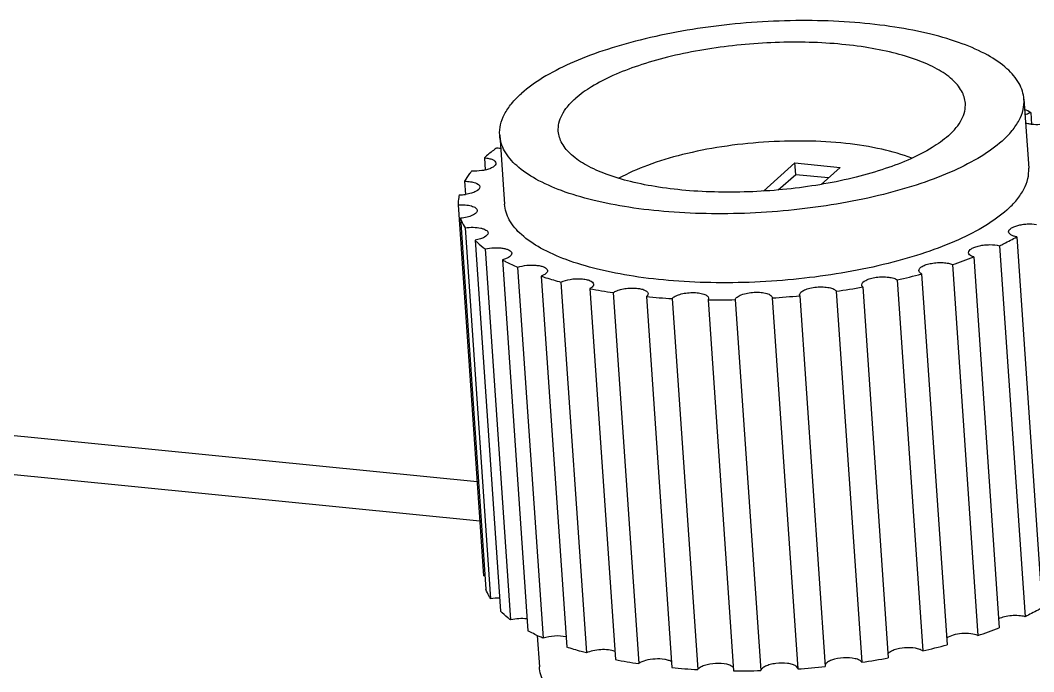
# Model space of a CAD drawing. Extents: x -425 to 6552, y -3049 to 3105.
# Drawn here: x -109.19 to -102.18, y -1593.31 to -1588.81 of the extents above; entities that cross this region are included whole.
import ezdxf

# ---------------------------------------------------------------- set-up
doc = ezdxf.new("R2010")
doc.units = 0
doc.layers.get('0').update_dxf_attribs({"linetype": 'CONTINUOUS'})

msp = doc.modelspace()

# ---------------------------------------------------------------- linework, layer by layer
at = {"color": 7, "linetype": 'CONTINUOUS'}
for p, q in [((-102.2459, -1589.3542), (-102.2131, -1589.8313)), ((-102.1984, -1589.4468), (-102.1928, -1589.5286)), ((-106.0274, -1591.9987), (-131.2257, -1589.5005)), ((-105.8712, -1589.6033), (-105.8384, -1590.0804)), ((-106.0087, -1592.2713), (-131.4991, -1589.7441)), ((-105.9773, -1589.7592), (-105.9714, -1589.8441)), ((-104.0482, -1589.9897), (-103.8295, -1589.7948)), ((-103.8241, -1589.8743), (-103.8295, -1589.7948)), ((-103.8295, -1589.7948), (-103.5168, -1589.8258)), ((-103.9448, -1589.9819), (-103.8241, -1589.8743)), ((-103.8241, -1589.8743), (-103.5965, -1589.8969)), ((-103.5168, -1589.8258), (-103.6487, -1589.9434)), ((-106.1137, -1589.9217), (-106.1075, -1590.0123)), ((-106.1589, -1590.0856), (-105.9827, -1592.65)), ((-106.1428, -1590.1775), (-105.9665, -1592.7419)), ((-106.1109, -1590.2439), (-105.9347, -1592.8083)), ((-106.042, -1590.3293), (-105.8658, -1592.8937)), ((-102.296, -1590.3063), (-102.1198, -1592.8707)), ((-105.9717, -1590.3896), (-105.7955, -1592.954)), ((-102.4144, -1590.3677), (-102.2382, -1592.9321)), ((-105.8531, -1590.4649), (-105.6769, -1593.0293)), ((-102.7402, -1590.4978), (-102.564, -1593.0622)), ((-102.5933, -1590.4449), (-102.4171, -1593.0093)), ((-105.7475, -1590.5163), (-105.5713, -1593.0807)), ((-102.9533, -1590.5621), (-102.7771, -1593.1264)), ((-105.5844, -1590.5782), (-105.4081, -1593.1426)), ((-105.4481, -1590.6186), (-105.2718, -1593.183)), ((-103.1223, -1590.6043), (-102.946, -1593.1687)), ((-105.2475, -1590.6643), (-105.0713, -1593.2287)), ((-105.0865, -1590.6918), (-104.9102, -1593.2562)), ((-103.796, -1590.7129), (-103.7972, -1590.7078)), ((-103.796, -1590.7129), (-103.6198, -1593.2773)), ((-103.5438, -1590.6824), (-103.3675, -1593.2467)), ((-103.3601, -1590.6527), (-103.1839, -1593.2171)), ((-104.8572, -1590.7195), (-104.681, -1593.2839)), ((-104.6785, -1590.7329), (-104.5023, -1593.2973)), ((-104.4306, -1590.7412), (-104.2544, -1593.3056)), ((-104.242, -1590.7401), (-104.0657, -1593.3045)), ((-103.9864, -1590.727), (-103.9863, -1590.7287)), ((-103.9863, -1590.7287), (-103.8101, -1593.2931)), ((-105.612, -1593.0621), (-105.5971, -1593.2795))]:
    msp.add_line(p, q, dxfattribs=at)
for centre, radius, start, end in [((-102.8012, -1590.5563), 1.2627, 61.48347, 63.6624), ((-106.157, -1589.6661), 0.3498, 270.97516, 278.14085), ((-103.7743, -1587.4), 3.2659, 288.45865, 291.19825), ((-104.1307, -1586.2089), 4.5096, 282.92235, 285.13515), ((-104.5537, -1587.0876), 3.6434, 259.02282, 261.59223), ((-104.3764, -1584.8525), 5.8891, 273.79746, 275.65538), ((-103.7802, -1590.7066), 0.017, 177.15691, 183.85884), ((-104.3232, -1585.2662), 5.472, 278.18909, 280.13696), ((-104.4046, -1585.9048), 4.8359, 264.62937, 266.75337), ((-104.3711, -1585.0803), 5.6613, 269.39723, 271.30664), ((-105.9575, -1593.0005), 0.3514, 92.49626, 94.10229), ((-105.8834, -1593.1497), 0.3452, 88.07073, 98.53407), ((-103.5671, -1590.0501), 3.1748, 288.41935, 291.23756), ((-103.9344, -1588.8536), 4.4268, 282.90165, 285.15585), ((-104.3622, -1589.5626), 3.734, 259.05401, 261.56103), ((-104.1385, -1587.883), 5.4189, 278.17955, 280.1465), ((-104.2228, -1588.3952), 4.9101, 264.64542, 266.73732), ((-104.1951, -1587.6066), 5.6993, 269.4036, 271.30027), ((-104.2001, -1587.4169), 5.8891, 273.79746, 275.65538)]:
    msp.add_arc(centre, radius, start, end, dxfattribs=at)
for points, knots in [([(-102.2459, -1589.3542), (-102.2485, -1589.3164), (-102.2753, -1589.2355), (-102.3668, -1589.1321), (-102.5031, -1589.0412), (-102.6815, -1588.9631), (-102.8978, -1588.8992), (-103.1465, -1588.8512), (-103.4207, -1588.8204), (-103.8151, -1588.8037), (-104.3139, -1588.8296), (-104.7981, -1588.9127), (-105.1514, -1589.0142), (-105.3776, -1589.1008), (-105.5672, -1589.1977), (-105.6751, -1589.2739), (-105.72, -1589.314)], [0, 0, 0, 0, 0.03021, 0.065356, 0.108294, 0.15996, 0.220115, 0.287821, 0.361687, 0.440024, 0.602377, 0.759073, 0.830568, 0.895282, 0.951987, 1, 1, 1, 1]), ([(-102.6511, -1589.382), (-102.6531, -1589.3527), (-102.6739, -1589.2899), (-102.745, -1589.2096), (-102.8508, -1589.139), (-102.9893, -1589.0784), (-103.1573, -1589.0287), (-103.3503, -1588.9914), (-103.5633, -1588.9676), (-103.8695, -1588.9546), (-104.2568, -1588.9747), (-104.6328, -1589.0392), (-104.9071, -1589.118), (-105.0828, -1589.1853), (-105.23, -1589.2605), (-105.3137, -1589.3197), (-105.3486, -1589.3508)], [0, 0, 0, 0, 0.030211, 0.065356, 0.108294, 0.15996, 0.220115, 0.287821, 0.361687, 0.440024, 0.602377, 0.759073, 0.830569, 0.895281, 0.951987, 1, 1, 1, 1]), ([(-105.8712, -1589.6033), (-105.8728, -1589.5792), (-105.8684, -1589.5284), (-105.8392, -1589.4538), (-105.7888, -1589.3806), (-105.7448, -1589.3361), (-105.72, -1589.314)], [0, 0, 0, 0, 0.214926, 0.445751, 0.704934, 1, 1, 1, 1]), ([(-105.466, -1589.5755), (-105.4673, -1589.5567), (-105.4638, -1589.5173), (-105.4412, -1589.4594), (-105.402, -1589.4026), (-105.3679, -1589.368), (-105.3486, -1589.3508)], [0, 0, 0, 0, 0.214922, 0.445748, 0.704949, 1, 1, 1, 1]), ([(-102.7684, -1589.6066), (-102.7492, -1589.5895), (-102.715, -1589.5549), (-102.6759, -1589.4981), (-102.6532, -1589.4402), (-102.6498, -1589.4007), (-102.6511, -1589.382)], [0, 0, 0, 0, 0.295051, 0.554252, 0.785078, 1, 1, 1, 1]), ([(-102.397, -1589.6435), (-102.3723, -1589.6214), (-102.3283, -1589.5769), (-102.2779, -1589.5037), (-102.2487, -1589.4291), (-102.2442, -1589.3783), (-102.2459, -1589.3542)], [0, 0, 0, 0, 0.295066, 0.554249, 0.785074, 1, 1, 1, 1]), ([(-102.2387, -1589.4621), (-102.2359, -1589.4606), (-102.223, -1589.4542), (-102.2092, -1589.4496), (-102.1984, -1589.4468)], [0, 0, 0, 0, 0.222819, 1, 1, 1, 1]), ([(-102.1928, -1589.5286), (-102.1967, -1589.5281), (-102.211, -1589.5261), (-102.2251, -1589.5227), (-102.2348, -1589.5189)], [0, 0, 0, 0, 0.275816, 1, 1, 1, 1]), ([(-102.0798, -1589.5221), (-102.0983, -1589.5265), (-102.136, -1589.5316), (-102.1741, -1589.5309), (-102.1928, -1589.5286)], [0, 0, 0, 0, 0.503085, 1, 1, 1, 1]), ([(-102.7684, -1589.6066), (-102.8033, -1589.6377), (-102.8871, -1589.697), (-103.0343, -1589.7722), (-103.21, -1589.8394), (-103.4843, -1589.9183), (-103.8603, -1589.9828), (-104.2476, -1590.0029), (-104.5538, -1589.9899), (-104.7667, -1589.966), (-104.9598, -1589.9288), (-105.1278, -1589.8791), (-105.2663, -1589.8184), (-105.3721, -1589.7479), (-105.4432, -1589.6676), (-105.464, -1589.6048), (-105.466, -1589.5755)], [0, 0, 0, 0, 0.048013, 0.104719, 0.169431, 0.240927, 0.397623, 0.559976, 0.638313, 0.712179, 0.779885, 0.84004, 0.891706, 0.934644, 0.969789, 1, 1, 1, 1]), ([(-102.397, -1589.6435), (-102.442, -1589.6835), (-102.5499, -1589.7598), (-102.7394, -1589.8566), (-102.9657, -1589.9433), (-103.319, -1590.0448), (-103.8032, -1590.1279), (-104.302, -1590.1538), (-104.6963, -1590.137), (-104.9706, -1590.1063), (-105.2193, -1590.0583), (-105.4356, -1589.9944), (-105.614, -1589.9162), (-105.7503, -1589.8253), (-105.8418, -1589.722), (-105.8686, -1589.6411), (-105.8712, -1589.6033)], [0, 0, 0, 0, 0.048013, 0.104718, 0.169432, 0.240927, 0.397623, 0.559976, 0.638313, 0.712179, 0.779885, 0.84004, 0.891706, 0.934644, 0.96979, 1, 1, 1, 1]), ([(-103.0205, -1589.7626), (-103.0881, -1589.7363), (-103.2395, -1589.6936), (-103.4861, -1589.6553), (-103.7597, -1589.6398), (-104.0463, -1589.6477), (-104.3314, -1589.6789), (-104.6004, -1589.7317), (-104.8396, -1589.8033), (-104.9839, -1589.8663), (-105.0472, -1589.9015)], [0, 0, 0, 0, 0.104662, 0.226232, 0.359918, 0.499908, 0.63991, 0.773634, 0.895265, 1, 1, 1, 1]), ([(-105.8925, -1589.6921), (-105.9001, -1589.6975), (-105.9292, -1589.7188), (-105.9572, -1589.7415), (-105.9773, -1589.7592)], [0, 0, 0, 0, 0.25944, 1, 1, 1, 1]), ([(-105.865, -1589.6948), (-105.8674, -1589.6947), (-105.8766, -1589.6941), (-105.8858, -1589.6931), (-105.8925, -1589.6921)], [0, 0, 0, 0, 0.258903, 1, 1, 1, 1]), ([(-105.9773, -1589.7592), (-105.9665, -1589.7601), (-105.9468, -1589.7632), (-105.9186, -1589.7712), (-105.8982, -1589.7854), (-105.8975, -1589.7964)], [0, 0, 0, 0, 0.351533, 0.64082, 1, 1, 1, 1]), ([(-105.8975, -1589.7964), (-105.8967, -1589.8073), (-105.9149, -1589.8242), (-105.9417, -1589.836), (-105.9609, -1589.8417), (-105.9714, -1589.8441)], [0, 0, 0, 0, 0.359213, 0.648436, 1, 1, 1, 1]), ([(-106.0664, -1589.8517), (-106.0709, -1589.8574), (-106.0881, -1589.8798), (-106.1036, -1589.9034), (-106.1137, -1589.9217)], [0, 0, 0, 0, 0.260004, 1, 1, 1, 1]), ([(-105.9714, -1589.8441), (-105.979, -1589.8459), (-106.0103, -1589.8517), (-106.0424, -1589.8532), (-106.0664, -1589.8517)], [0, 0, 0, 0, 0.244411, 1, 1, 1, 1]), ([(-102.3643, -1590.1206), (-102.3395, -1590.0985), (-102.2955, -1590.054), (-102.2451, -1589.9808), (-102.2159, -1589.9062), (-102.2115, -1589.8554), (-102.2131, -1589.8313)], [0, 0, 0, 0, 0.295066, 0.554249, 0.785074, 1, 1, 1, 1]), ([(-106.1137, -1589.9217), (-106.1, -1589.9217), (-106.0742, -1589.9236), (-106.0382, -1589.9309), (-106.0091, -1589.9463), (-106.0082, -1589.96)], [0, 0, 0, 0, 0.351667, 0.647501, 1, 1, 1, 1]), ([(-106.0082, -1589.96), (-106.0073, -1589.9737), (-106.034, -1589.993), (-106.0685, -1590.0051), (-106.0939, -1590.0105), (-106.1074, -1590.0124)], [0, 0, 0, 0, 0.352505, 0.648408, 1, 1, 1, 1]), ([(-106.151, -1590.0159), (-106.1524, -1590.0217), (-106.1571, -1590.0446), (-106.1591, -1590.0681), (-106.1589, -1590.0856)], [0, 0, 0, 0, 0.254171, 1, 1, 1, 1]), ([(-106.1589, -1590.0856), (-106.1425, -1590.0844), (-106.1115, -1590.0844), (-106.0749, -1590.0896), (-106.051, -1590.0979), (-106.0358, -1590.106), (-106.0272, -1590.1163), (-106.0267, -1590.1231)], [0, 0, 0, 0, 0.341382, 0.638751, 0.75994, 0.859405, 1, 1, 1, 1]), ([(-102.3643, -1590.1206), (-102.4092, -1590.1606), (-102.5171, -1590.2369), (-102.7067, -1590.3337), (-102.9329, -1590.4204), (-103.2862, -1590.5219), (-103.7704, -1590.605), (-104.2692, -1590.6309), (-104.6636, -1590.6141), (-104.9378, -1590.5834), (-105.1865, -1590.5354), (-105.4028, -1590.4715), (-105.5812, -1590.3933), (-105.7175, -1590.3024), (-105.809, -1590.1991), (-105.8358, -1590.1182), (-105.8384, -1590.0804)], [0, 0, 0, 0, 0.048013, 0.104718, 0.169432, 0.240927, 0.397623, 0.559976, 0.638313, 0.712179, 0.779885, 0.84004, 0.891706, 0.934644, 0.96979, 1, 1, 1, 1]), ([(-106.0267, -1590.1231), (-106.0263, -1590.1295), (-106.0326, -1590.1402), (-106.0454, -1590.15), (-106.0659, -1590.1611), (-106.0988, -1590.1714), (-106.1273, -1590.176), (-106.1428, -1590.1775)], [0, 0, 0, 0, 0.142117, 0.240874, 0.360821, 0.656142, 1, 1, 1, 1]), ([(-106.1428, -1590.1775), (-106.1408, -1590.1831), (-106.132, -1590.2061), (-106.1206, -1590.2281), (-106.1109, -1590.2439)], [0, 0, 0, 0, 0.243603, 1, 1, 1, 1]), ([(-102.3522, -1590.2723), (-102.3529, -1590.2625), (-102.338, -1590.2469), (-102.3146, -1590.2354), (-102.2879, -1590.2263), (-102.2571, -1590.22), (-102.2137, -1590.2154), (-102.1804, -1590.2163), (-102.159, -1590.2196)], [0, 0, 0, 0, 0.139299, 0.248599, 0.382199, 0.533376, 0.693261, 1, 1, 1, 1]), ([(-106.1109, -1590.2439), (-106.0921, -1590.2411), (-106.0558, -1590.2387), (-106.0123, -1590.2424), (-105.9829, -1590.2507), (-105.9641, -1590.259), (-105.9527, -1590.2705), (-105.9522, -1590.2784)], [0, 0, 0, 0, 0.331642, 0.63437, 0.759554, 0.861772, 1, 1, 1, 1]), ([(-105.9522, -1590.2784), (-105.9513, -1590.2911), (-105.9748, -1590.3096), (-106.0065, -1590.3216), (-106.0296, -1590.3272), (-106.042, -1590.3293)], [0, 0, 0, 0, 0.354215, 0.647736, 1, 1, 1, 1]), ([(-102.296, -1590.3063), (-102.3038, -1590.3049), (-102.3179, -1590.3013), (-102.3385, -1590.2931), (-102.3516, -1590.2808), (-102.3522, -1590.2723)], [0, 0, 0, 0, 0.345149, 0.627104, 1, 1, 1, 1]), ([(-106.042, -1590.3293), (-106.0367, -1590.3346), (-106.0144, -1590.3559), (-105.9905, -1590.3755), (-105.9717, -1590.3896)], [0, 0, 0, 0, 0.240113, 1, 1, 1, 1]), ([(-102.6291, -1590.4159), (-102.6298, -1590.4048), (-102.6112, -1590.3878), (-102.584, -1590.376), (-102.5528, -1590.3669), (-102.5178, -1590.3614), (-102.471, -1590.3588), (-102.4359, -1590.3618), (-102.4144, -1590.3677)], [0, 0, 0, 0, 0.142813, 0.258097, 0.398108, 0.553727, 0.713706, 1, 1, 1, 1]), ([(-102.4144, -1590.3677), (-102.4041, -1590.3628), (-102.3641, -1590.3433), (-102.3248, -1590.3225), (-102.296, -1590.3063)], [0, 0, 0, 0, 0.257341, 1, 1, 1, 1]), ([(-105.9717, -1590.3896), (-105.9515, -1590.3848), (-105.9202, -1590.3808), (-105.879, -1590.3809), (-105.8504, -1590.3836), (-105.8255, -1590.3892), (-105.8031, -1590.3975), (-105.7885, -1590.4103), (-105.7879, -1590.4193)], [0, 0, 0, 0, 0.317636, 0.477132, 0.625653, 0.755689, 0.861843, 1, 1, 1, 1]), ([(-105.7879, -1590.4193), (-105.7872, -1590.4293), (-105.8027, -1590.4452), (-105.8267, -1590.4568), (-105.8438, -1590.4624), (-105.8531, -1590.4649)], [0, 0, 0, 0, 0.3633, 0.650007, 1, 1, 1, 1]), ([(-102.5933, -1590.4449), (-102.5984, -1590.4433), (-102.6125, -1590.4381), (-102.6284, -1590.4263), (-102.6291, -1590.4159)], [0, 0, 0, 0, 0.33711, 1, 1, 1, 1]), ([(-105.8531, -1590.4649), (-105.8448, -1590.4694), (-105.8102, -1590.4877), (-105.7748, -1590.5044), (-105.7475, -1590.5163)], [0, 0, 0, 0, 0.241331, 1, 1, 1, 1]), ([(-105.7475, -1590.5163), (-105.7267, -1590.5092), (-105.6932, -1590.5029), (-105.6482, -1590.5006), (-105.6154, -1590.5022), (-105.5861, -1590.5073), (-105.5599, -1590.5155), (-105.5417, -1590.5293), (-105.541, -1590.5395)], [0, 0, 0, 0, 0.299723, 0.459721, 0.612489, 0.74832, 0.859658, 1, 1, 1, 1]), ([(-102.9726, -1590.5398), (-102.9734, -1590.5273), (-102.9508, -1590.5091), (-102.9197, -1590.497), (-102.8839, -1590.4882), (-102.8451, -1590.4838), (-102.806, -1590.4835), (-102.7707, -1590.4877), (-102.7493, -1590.4937), (-102.7402, -1590.4978)], [0, 0, 0, 0, 0.148305, 0.270789, 0.418071, 0.578238, 0.737397, 0.88179, 1, 1, 1, 1]), ([(-105.541, -1590.5395), (-105.5404, -1590.5472), (-105.5496, -1590.5599), (-105.5664, -1590.5705), (-105.5779, -1590.5758), (-105.5844, -1590.5782)], [0, 0, 0, 0, 0.37995, 0.659003, 1, 1, 1, 1]), ([(-102.9533, -1590.5621), (-102.9561, -1590.5606), (-102.9645, -1590.5556), (-102.9721, -1590.5466), (-102.9726, -1590.5398)], [0, 0, 0, 0, 0.312844, 1, 1, 1, 1]), ([(-105.5844, -1590.5782), (-105.5734, -1590.5818), (-105.5283, -1590.5963), (-105.4827, -1590.6094), (-105.4481, -1590.6186)], [0, 0, 0, 0, 0.243397, 1, 1, 1, 1]), ([(-105.4481, -1590.6186), (-105.4281, -1590.6087), (-105.3934, -1590.6001), (-105.3459, -1590.5953), (-105.309, -1590.5954), (-105.2753, -1590.5998), (-105.2453, -1590.6078), (-105.223, -1590.6223), (-105.2222, -1590.6339)], [0, 0, 0, 0, 0.277814, 0.437646, 0.594958, 0.737565, 0.855368, 1, 1, 1, 1]), ([(-105.2222, -1590.6339), (-105.222, -1590.6365), (-105.2234, -1590.6441), (-105.2325, -1590.6551), (-105.2419, -1590.6613), (-105.2475, -1590.6643)], [0, 0, 0, 0, 0.190358, 0.537296, 1, 1, 1, 1]), ([(-103.3677, -1590.6385), (-103.3687, -1590.6247), (-103.3415, -1590.6053), (-103.3065, -1590.5932), (-103.2664, -1590.5848), (-103.2241, -1590.5818), (-103.1833, -1590.5836), (-103.149, -1590.5903), (-103.1293, -1590.5987), (-103.1223, -1590.6043)], [0, 0, 0, 0, 0.155967, 0.287081, 0.442674, 0.607571, 0.764975, 0.899366, 1, 1, 1, 1]), ([(-103.3601, -1590.6527), (-103.3612, -1590.6517), (-103.365, -1590.6477), (-103.3675, -1590.6424), (-103.3677, -1590.6385)], [0, 0, 0, 0, 0.281152, 1, 1, 1, 1]), ([(-105.0865, -1590.6918), (-105.0787, -1590.6861), (-105.0589, -1590.6764), (-105.0249, -1590.6666), (-104.9855, -1590.6606), (-104.9452, -1590.6591), (-104.907, -1590.6626), (-104.8731, -1590.6701), (-104.8465, -1590.6853), (-104.8456, -1590.6982)], [0, 0, 0, 0, 0.111912, 0.252878, 0.411534, 0.573436, 0.723652, 0.849134, 1, 1, 1, 1]), ([(-104.8456, -1590.6982), (-104.8455, -1590.7), (-104.8463, -1590.7084), (-104.8523, -1590.7153), (-104.8572, -1590.7195)], [0, 0, 0, 0, 0.215205, 1, 1, 1, 1]), ([(-104.6785, -1590.7329), (-104.6733, -1590.7262), (-104.656, -1590.7143), (-104.6238, -1590.7022), (-104.5835, -1590.6938), (-104.5399, -1590.6905), (-104.4982, -1590.6925), (-104.4671, -1590.6986), (-104.4474, -1590.7067), (-104.4347, -1590.7145), (-104.428, -1590.7237), (-104.4276, -1590.7297)], [0, 0, 0, 0, 0.093437, 0.222799, 0.378195, 0.54369, 0.701492, 0.835217, 0.889363, 0.934179, 1, 1, 1, 1]), ([(-104.242, -1590.7401), (-104.2406, -1590.733), (-104.2271, -1590.7182), (-104.1834, -1590.6976), (-104.1258, -1590.6879), (-104.0661, -1590.6887), (-104.0315, -1590.6943), (-104.0091, -1590.7026), (-103.9947, -1590.7106), (-103.9868, -1590.7205), (-103.9864, -1590.727)], [0, 0, 0, 0, 0.076664, 0.193247, 0.513477, 0.68045, 0.824415, 0.882919, 0.931043, 1, 1, 1, 1]), ([(-103.7972, -1590.7058), (-103.7969, -1590.6993), (-103.7864, -1590.6845), (-103.7604, -1590.6707), (-103.7238, -1590.659), (-103.6805, -1590.6524), (-103.6358, -1590.6511), (-103.5952, -1590.6555), (-103.5639, -1590.6645), (-103.5475, -1590.6758), (-103.5438, -1590.6824)], [0, 0, 0, 0, 0.070083, 0.176283, 0.317746, 0.480962, 0.647608, 0.798703, 0.918454, 1, 1, 1, 1]), ([(-104.4276, -1590.7297), (-104.4274, -1590.7326), (-104.4282, -1590.7368), (-104.4301, -1590.7403), (-104.4306, -1590.7412)], [0, 0, 0, 0, 0.730296, 1, 1, 1, 1]), ([(-105.9347, -1592.8083), (-105.938, -1592.8029), (-105.9503, -1592.7817), (-105.9605, -1592.7591), (-105.9665, -1592.7419)], [0, 0, 0, 0, 0.257379, 1, 1, 1, 1]), ([(-102.1198, -1592.8707), (-102.1292, -1592.876), (-102.1681, -1592.8975), (-102.2078, -1592.9176), (-102.2382, -1592.9321)], [0, 0, 0, 0, 0.242636, 1, 1, 1, 1]), ([(-105.7955, -1592.954), (-105.8019, -1592.9492), (-105.8263, -1592.9303), (-105.8496, -1592.9098), (-105.8658, -1592.8937)], [0, 0, 0, 0, 0.260207, 1, 1, 1, 1]), ([(-105.6825, -1592.9475), (-105.7011, -1592.9452), (-105.7392, -1592.9445), (-105.777, -1592.9496), (-105.7955, -1592.954)], [0, 0, 0, 0, 0.496915, 1, 1, 1, 1]), ([(-102.2382, -1592.9321), (-102.2523, -1592.9282), (-102.2838, -1592.9238), (-102.332, -1592.9243), (-102.3792, -1592.9314), (-102.4089, -1592.9407), (-102.4217, -1592.9469)], [0, 0, 0, 0, 0.236038, 0.505597, 0.772222, 1, 1, 1, 1]), ([(-105.5713, -1593.0807), (-105.5806, -1593.0767), (-105.6163, -1593.0606), (-105.6514, -1593.0432), (-105.6769, -1593.0293)], [0, 0, 0, 0, 0.258715, 1, 1, 1, 1]), ([(-105.4128, -1593.0716), (-105.4385, -1593.0657), (-105.4925, -1593.0636), (-105.5458, -1593.072), (-105.5713, -1593.0807)], [0, 0, 0, 0, 0.495377, 1, 1, 1, 1]), ([(-102.564, -1593.0622), (-102.5793, -1593.0553), (-102.617, -1593.0479), (-102.6754, -1593.0476), (-102.7323, -1593.057), (-102.7674, -1593.0702), (-102.7804, -1593.0796)], [0, 0, 0, 0, 0.225707, 0.506996, 0.784435, 1, 1, 1, 1]), ([(-105.2718, -1593.183), (-105.2836, -1593.1798), (-105.3293, -1593.1674), (-105.3747, -1593.1536), (-105.4081, -1593.1426)], [0, 0, 0, 0, 0.256556, 1, 1, 1, 1]), ([(-105.0749, -1593.1717), (-105.0889, -1593.1663), (-105.1218, -1593.16), (-105.1733, -1593.1591), (-105.2251, -1593.166), (-105.2579, -1593.1761), (-105.2718, -1593.183)], [0, 0, 0, 0, 0.223558, 0.493789, 0.767338, 1, 1, 1, 1]), ([(-102.946, -1593.1687), (-102.9521, -1593.1639), (-102.9687, -1593.1562), (-103.0105, -1593.1466), (-103.0706, -1593.1458), (-103.1294, -1593.156), (-103.1676, -1593.1721), (-103.1816, -1593.1823), (-103.1861, -1593.188)], [0, 0, 0, 0, 0.092249, 0.213146, 0.508581, 0.798888, 0.914109, 1, 1, 1, 1]), ([(-104.6837, -1593.2432), (-104.6898, -1593.2393), (-104.7052, -1593.2328), (-104.7429, -1593.2244), (-104.7971, -1593.2229), (-104.858, -1593.232), (-104.8963, -1593.2459), (-104.9102, -1593.2562)], [0, 0, 0, 0, 0.09354, 0.21112, 0.492972, 0.779064, 1, 1, 1, 1]), ([(-103.3675, -1593.2467), (-103.371, -1593.2406), (-103.386, -1593.2298), (-103.4288, -1593.2166), (-103.4952, -1593.2141), (-103.5608, -1593.2252), (-103.6021, -1593.2439), (-103.6161, -1593.2564), (-103.6192, -1593.263)], [0, 0, 0, 0, 0.078585, 0.192481, 0.496805, 0.803211, 0.919312, 1, 1, 1, 1]), ([(-104.1809, -1593.8156), (-104.2763, -1593.8139), (-104.4615, -1593.8048), (-104.7273, -1593.7734), (-104.9679, -1593.7254), (-105.1769, -1593.6621), (-105.3491, -1593.5852), (-105.4806, -1593.4961), (-105.5688, -1593.3951), (-105.5946, -1593.3163), (-105.5971, -1593.2795)], [0, 0, 0, 0, 0.178276, 0.3461, 0.49975, 0.63619, 0.753398, 0.850932, 0.930978, 1, 1, 1, 1]), ([(-104.2557, -1593.2834), (-104.2601, -1593.2778), (-104.2751, -1593.2684), (-104.3161, -1593.2562), (-104.3789, -1593.2538), (-104.4413, -1593.2635), (-104.4825, -1593.2803), (-104.4976, -1593.2912), (-104.5023, -1593.2973)], [0, 0, 0, 0, 0.081386, 0.195022, 0.490717, 0.792164, 0.912032, 1, 1, 1, 1]), ([(-103.8229, -1593.273), (-103.8301, -1593.268), (-103.8493, -1593.2603), (-103.896, -1593.2516), (-103.9487, -1593.2527), (-103.9998, -1593.2622), (-104.0317, -1593.2731), (-104.0547, -1593.2859), (-104.0646, -1593.2985), (-104.0657, -1593.3045)], [0, 0, 0, 0, 0.10117, 0.233005, 0.545204, 0.697851, 0.829529, 0.930505, 1, 1, 1, 1]), ([(-103.8101, -1593.2914), (-103.8103, -1593.2897), (-103.812, -1593.2822), (-103.818, -1593.2764), (-103.8229, -1593.273)], [0, 0, 0, 0, 0.218324, 1, 1, 1, 1])]:
    msp.add_open_spline(points, degree=3, knots=knots, dxfattribs=at)

doc.saveas('drawing.dxf')
